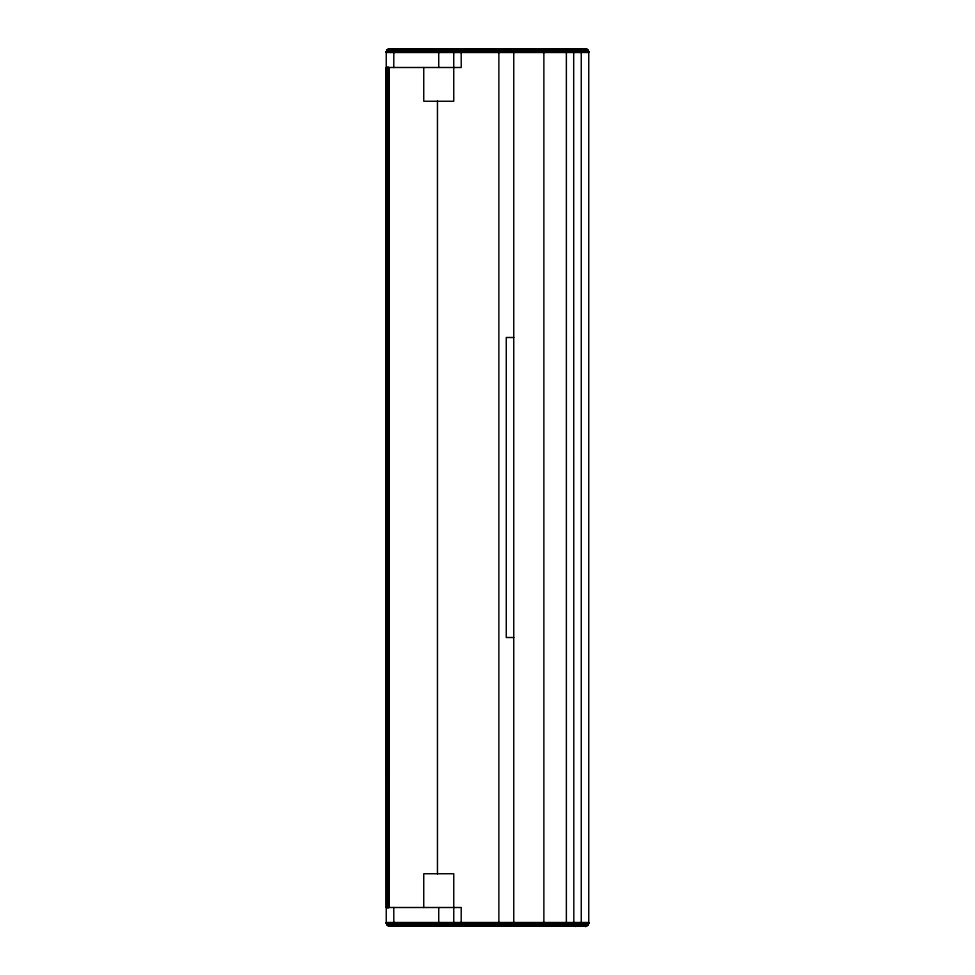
<?xml version="1.0" encoding="UTF-8"?>
<svg xmlns="http://www.w3.org/2000/svg" width="975" height="975" viewBox="0 0 975 975"><rect width="100%" height="100%" fill="white"/><g stroke="black" fill="none" stroke-linecap="round" stroke-linejoin="round"><path stroke-width="1.46" d="M386.393 907.506L386.246 67.494L461.248 67.494L461.151 48.823M386.612 907.506L386.453 67.494M386.807 907.506L386.709 67.494M386.929 907.506L386.929 67.494M387.173 907.506L387.051 67.494M387.307 907.506L387.319 67.494M387.611 907.506L387.453 67.494M387.77 907.506L387.77 67.494M387.928 907.506L387.928 67.494M388.087 907.506L388.099 67.494M388.44 907.506L388.269 67.494M388.611 907.506L388.611 67.494M388.793 907.506L388.793 67.494M388.964 907.506L388.964 67.494M439.53 922.74L439.384 926.177M440.322 922.74L439.957 926.238M392.779 52.26L393.266 48.75M460.273 922.74L459.847 926.213M500.711 52.26L501.199 48.75M539.833 52.26L540.321 48.75M567.231 52.26L567.718 48.75M390.39 52.504L390.951 49.676L392.316 48.75M441.102 922.74L440.554 926.238M446.27 49.25L447.805 49.53L448.78 52.26M441.87 922.74L441.09 926.25M391.816 52.26L392.779 48.75M442.626 922.74L441.663 926.25M459.31 922.74L458.469 926.213M502.637 52.26L503.612 48.75M535.994 52.26L536.957 48.75M568.193 52.26L569.168 48.75M579.308 52.26L580.283 48.75M583.184 922.74L582.282 926.238M443.381 922.74L442.309 926.238M391.877 926.25L387.916 925.616L386.246 922.496L386.246 52.504L387.916 49.384L391.877 48.75M518.408 48.75L515.214 49.53L513.752 52.504L513.752 922.496L514.849 925.153L517.493 926.238M585 926.25L587.657 925.153L588.754 922.496L588.754 52.504L587.279 49.53L583.879 48.75M444.125 922.74L442.784 926.25M390.89 52.26L392.035 48.823M458.372 922.74L456.946 926.25M504.489 52.26L505.928 48.75M532.277 52.26L533.703 48.75M569.12 52.26L570.558 48.75M444.844 922.74L443.32 926.25M445.563 922.74L443.966 926.238M390 52.26L391.511 48.823M446.245 922.74L445.697 925.153L444.381 926.25M457.494 922.74L456.946 925.153L455.617 926.25M506.257 52.26L506.805 49.847L508.133 48.75M528.755 52.26L529.803 49.14L531.997 49.25M570.009 52.26L570.546 49.847L571.874 48.75M577.505 52.26L578.053 49.847L579.394 48.75M585 922.74L583.233 926.238M446.916 922.74L446.318 925.153L444.88 926.25M438.713 926.177L438.75 907.506M447.562 922.74L446.928 925.153L445.368 926.25M389.196 52.26L391.024 48.823M507.89 52.26L508.548 49.847L510.169 48.75M456.678 922.74L456.02 925.153L454.399 926.25M525.488 52.26L526.902 49.03L529.596 49.25M513.679 925.86L511.814 925.47L510.656 922.74M570.826 52.26L571.484 49.847L573.105 48.75M448.183 922.74L447.501 925.153L445.831 926.25M448.78 922.74L447.927 925.324L446.27 925.86M388.452 52.26L389.11 50.03L390.756 48.787M509.364 52.26L510.132 49.847L512.009 48.75M449.353 922.74L448.451 925.324L446.708 926.25M455.947 922.74L455.167 925.153L453.29 926.25M522.539 52.26L524.343 48.945L528.413 49.25M571.557 52.26L572.337 49.847L574.214 48.75M575.957 52.26L576.737 49.847L578.626 48.75M586.548 922.74L585.646 925.324L583.879 926.25M449.889 922.74L449.085 925.153L447.111 926.25M450.401 922.74L449.56 925.153L447.488 926.25M387.806 52.26L388.538 50.03L390.39 48.787M510.656 52.26L511.814 49.53L513.691 49.25M450.877 922.74L449.853 925.324L447.878 926.213M519.955 52.26L521.442 49.25L524.16 49.25M455.288 922.74L454.289 925.324L452.315 926.25M572.203 52.26L573.215 49.676L575.177 48.75M451.327 922.74L450.413 925.153L448.183 926.25M387.258 52.26L388.208 49.847L390.293 48.762M511.753 52.26L512.692 49.847L514.995 48.75M517.774 52.26L519.212 49.384L521.735 49.25M451.73 922.74L450.791 925.153L448.768 926.25M454.752 922.74L453.131 925.75L449.621 926.25M572.752 52.26L574.372 49.25L577.663 48.75M574.763 52.26L575.713 49.847L578.029 48.75M587.742 922.74L586.633 925.324L584.049 926.238M452.107 922.74L450.974 925.324L448.488 926.25M386.831 52.26L387.843 49.847L390.037 48.75L387.575 49.847L386.514 52.26M512.618 52.26L514.154 49.384L517.493 48.762L515.105 49.847L514.02 52.26M516.043 52.26L517.579 49.384L520.309 49.25M452.449 922.74L451.291 925.324L448.987 926.238M454.313 922.74L453.46 924.97L451.523 926.177M573.19 52.26L574.043 50.03L575.969 48.823M452.741 922.74L451.559 925.324L449.256 926.238M453.009 922.74L451.803 925.324L449.475 926.213M513.252 52.26L514.142 50.03L516.165 48.823M514.776 52.26L515.678 50.03L517.701 48.823M453.229 922.74L452.181 925.153L450.084 926.213L452.351 925.153L453.412 922.74M453.997 922.74L452.766 925.324L450.328 926.238M573.507 52.26L574.726 49.676L577.419 48.762M574.019 52.26L575.079 49.847L577.188 48.787M588.486 922.74C589.509 925.324 582.745 927.225 585.853 925.75M386.319 52.26L387.246 50.03L389.549 48.787M444.844 52.26L444.064 48.762L445.563 52.26M513.63 52.26L514.898 49.676L517.152 49.25M453.558 922.74L452.644 924.97L450.669 926.177M453.594 923.227L452.632 925.153L450.816 926.177L452.973 924.787L453.753 922.496L453.753 873.746L423.747 873.746L423.747 907.506M588.047 923.703C582.026 929.175 588.193 925.921 588.62 922.74M393.863 48.762L393.754 67.494M498.871 48.762L498.871 926.238M543.867 48.762L543.867 926.238M566.365 48.762L566.365 926.238M461.151 926.177L461.248 907.506L386.246 907.506M573.763 51.772L574.957 49.676L576.993 48.787M513.63 922.74L515.288 926.213M453.692 923.471L451.51 925.97M453.546 923.471L451.644 925.86M439.53 52.26L439.871 48.75M517.152 925.75L514.666 925.47L513.252 922.74M433.071 49.25L433.79 48.75M518.688 925.86L516.189 925.47L514.776 922.74M431.023 49.25L431.852 48.75M520.199 925.86L517.579 925.616L516.043 922.74M429.049 49.25L429.987 48.75M427.148 49.25L428.196 48.75M521.735 925.75L519.212 925.616L517.774 922.74M425.332 49.25L426.489 48.75M423.613 49.25L424.868 48.75M421.956 49.25L423.272 48.75M523.027 925.75L521.698 926.25M524.16 925.75L521.442 925.75L519.955 922.74M525.111 925.75L523.49 926.25M532.947 925.75L531.229 926.25M525.878 925.75L524.136 926.25M531.997 925.75L529.803 925.86L528.755 922.74M531.119 925.75L529.815 926.213M530.315 925.75L529.352 926.25M529.596 925.75L528.023 926.238M527.256 925.75L524.611 926.25L522.539 922.74M528.962 925.75L526.768 925.86L525.488 922.74M528.413 925.75L524.672 926.177M527.938 925.75L526.342 926.238M527.56 925.75L524.842 926.213M526.122 926.177L526.61 925.97M526.549 925.86L525.781 926.177M527.048 925.86L526.366 926.128M576.518 48.872L574.677 50.03L573.69 52.26L573.824 923.227M526.013 926.128L525.537 926.213M449.707 926.213L450.426 926.213M528.767 926.238L527.621 926.238M389.269 48.823L585.487 48.787M388.793 48.945L586.207 48.945M388.342 49.14L586.658 49.14L588.486 52.26M387.916 49.384L587.084 49.384M387.721 49.53L587.279 49.53M387.526 49.676L587.474 49.676M387.185 50.03L587.815 50.03M387.026 50.213L587.974 50.213M386.88 50.42L588.12 50.42L588.62 52.26M386.758 50.627L588.254 50.627M386.636 50.846L588.364 50.846M386.539 51.066L588.461 51.066M386.453 51.297L588.547 51.297M386.38 51.529L588.62 51.529M386.319 51.772L588.681 51.772M386.283 52.016L588.717 52.016M386.258 52.26L588.742 52.26M386.246 52.504L588.754 52.504M513.752 337.496L506.257 337.496L506.257 637.504L513.752 637.504M386.246 922.496L588.754 922.496M386.258 922.74L588.742 922.74M386.319 922.74L588.717 922.984M386.344 922.984L588.681 923.227M386.38 923.471L588.62 923.471M386.393 923.227L588.547 923.703M386.539 923.934L588.461 923.934M386.514 923.703L588.364 924.154M386.697 924.154L588.254 924.373M386.819 924.373L588.12 924.58M387.026 924.787L587.974 924.787M387.185 924.97L587.815 924.97M386.941 924.58L587.657 925.153M387.404 925.153L587.474 925.324M387.916 925.616L587.084 925.616M387.587 925.324L586.877 925.75M388.184 925.75L586.438 925.97M388.611 925.97L585.975 926.128M588.047 51.297L586.621 49.384L584.476 48.75L586.792 49.847L587.742 52.26M524.611 48.75L526.342 48.762M527.56 49.25L525.488 48.787L526.817 48.762M527.146 48.75L528.962 49.25M449.621 48.75L452.168 49.676L453.412 52.26M578.029 926.25L575.14 925.47L573.69 922.74M577.663 926.25L574.921 925.47L573.507 922.74M517.737 926.25L516.153 926.055M389.074 926.128L390.293 926.238M528.523 48.75L530.315 49.25M529.352 48.75L531.119 49.25M531.229 48.75L532.947 49.25M523.49 48.75L525.878 49.25M447.111 48.75L451.23 49.25L453.009 52.26M516.08 926.25L513.63 925.153L512.618 922.74M448.244 48.787L452.936 49.14L454.752 52.26M574.019 922.74C578.382 928.578 573.788 926.847 572.752 922.74M514.995 926.25L512.692 925.153L511.753 922.74M452.315 48.75L454.423 49.847L455.288 52.26M575.177 926.25L573.068 925.153L572.203 922.74M521.698 48.75L523.027 49.25M453.29 48.75L455.167 49.847L455.947 52.26M446.708 48.75L448.451 49.676L449.353 52.26M578.626 926.25L576.859 925.324L575.957 922.74M574.214 926.25L572.337 925.153L571.557 922.74M512.009 926.25L510.132 925.153L509.364 922.74M423.272 926.25L421.956 925.75M424.868 926.25L423.613 925.75M444.88 48.75L447.147 49.384L448.183 52.26M454.399 48.75L456.02 49.847L456.678 52.26M573.105 926.25L571.484 925.153L570.826 922.74M510.169 926.25L508.548 925.153L507.89 922.74M426.489 926.25L425.332 925.75M428.196 926.25L427.148 925.75M583.111 48.75L584.354 49.676L585 52.26M455.617 48.75L456.946 49.847L457.494 52.26M444.381 48.75L445.612 49.676L446.245 52.26M579.394 926.25L578.151 925.324L577.505 922.74M571.874 926.25L570.643 925.324L570.009 922.74M508.012 926.238L506.257 922.74M429.987 926.25L429.049 925.75M431.852 926.25L431.023 925.75M443.32 48.75L444.003 49.14M518.054 48.75L518.773 49.25M456.946 48.75L458.372 52.26M570.46 926.238L569.12 922.74M533.617 926.238L532.277 922.74M505.928 926.25L504.489 922.74M433.692 926.238L433.156 925.86M392.23 926.238L390.89 922.74M442.784 48.75L444.125 52.26M585.317 48.787L585.914 49.14M524.842 48.762L526.756 49.25L526.207 48.945M577.602 926.213L576.481 926.055M390.061 926.238L387.575 925.153L386.514 922.74M442.223 48.75L443.381 52.26M582.209 48.75L583.184 52.26M458.335 48.75L459.31 52.26M580.222 926.238L579.308 922.74M569.095 926.238L568.193 922.74M536.957 926.25L535.994 922.74M503.612 926.25L502.637 922.74M392.718 926.238L391.816 922.74M441.663 48.75L442.626 52.26M584.049 48.762L585.768 49.847L586.548 52.26M441.09 48.75L441.87 52.26M585.085 48.787L587.998 50.42M390.39 926.213L388.001 925.324L386.831 922.74M449.207 48.787L451.449 49.847L452.449 52.26M448.914 48.787L450.791 49.847L451.73 52.26M440.505 48.75L441.102 52.26M447.878 48.787L449.682 50.03L450.401 52.26M447.476 48.787L449.207 50.03L449.889 52.26M390.756 926.213L389.22 925.153L388.452 922.74M525.622 48.823L526.549 49.14M423.747 67.494L423.747 101.254L453.753 101.254L453.741 52.26L452.729 49.847L450.474 48.787L452.948 49.847L453.997 52.26M517.006 926.177L515.482 925.75M526.427 48.823L527.938 49.25M459.786 48.75L460.273 52.26M567.718 926.25L567.231 922.74M540.296 926.238L539.833 922.74M501.162 926.238L500.711 922.74M393.23 926.238L392.779 922.74M451.523 48.823L453.46 50.03L454.313 52.26M575.969 926.177L574.043 924.97L573.19 922.74M449.426 48.823L451.291 50.03L452.107 52.26M577.395 926.177L575.567 924.97L574.763 922.74M524.123 48.823L525.111 49.25M389.878 926.177L388.062 924.97L387.258 922.74M448.805 48.823L450.548 50.03L451.327 52.26M448.439 48.823L450.133 50.03L450.877 52.26M390.195 926.177L388.538 924.97L387.806 922.74M525.976 48.872L526.61 49.03M450.95 48.872L453.558 51.297L453.046 50.213M585.865 48.872L586.67 49.25M439.932 48.75L440.322 52.26M526.597 48.945L527.256 49.25M576.213 926.055L573.873 923.471M391.024 926.177L389.196 922.74M445.794 48.823L447.562 52.26M445.27 48.823L446.916 52.26M451.364 49.03L453.448 51.066M451.742 49.14C448.171 47.933 454.423 49.823 453.558 52.26M516.311 925.97L514.02 922.74M391.511 926.177L390 922.74M452.01 49.384L452.741 50.03M393.863 926.213L393.754 907.506M453.619 51.297L453.777 52.016M453.229 52.26L452.181 49.847L449.853 48.762L451.888 50.03L452.741 52.26M438.713 48.787L438.75 67.494M581.246 48.787L581.246 926.213M437.458 100.973L437.458 874.027"/></g></svg>
